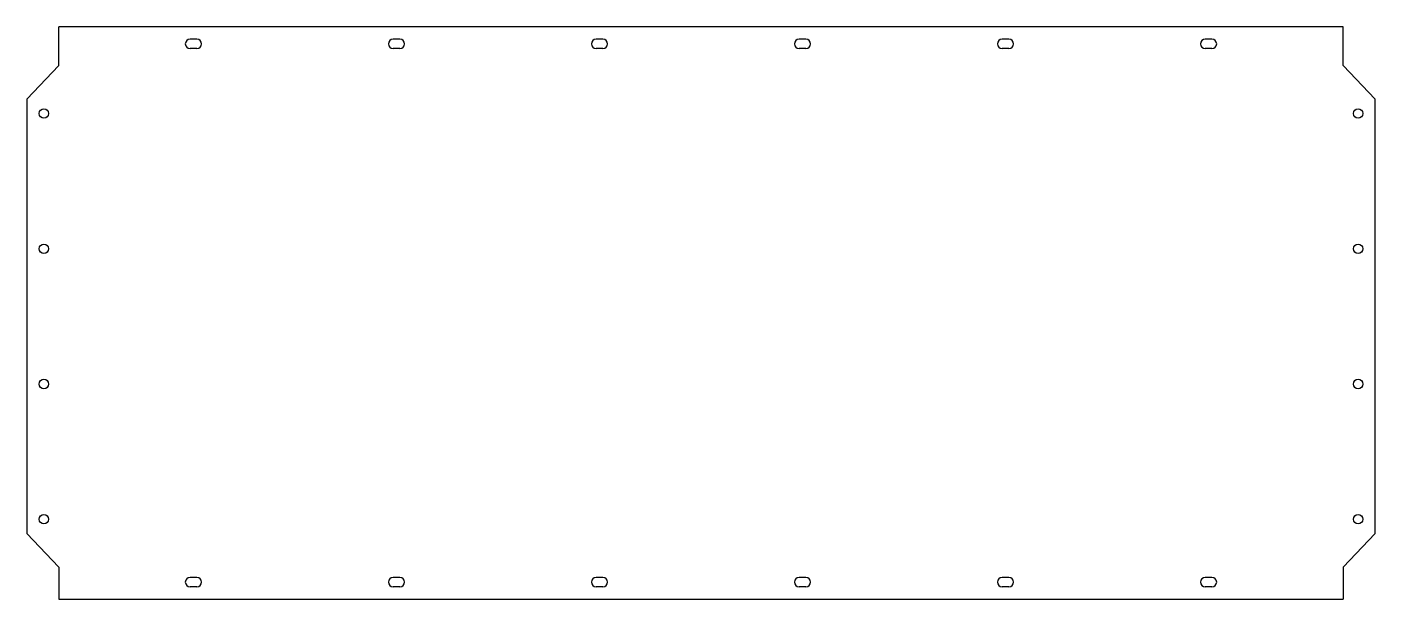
# Model space of a CAD drawing. Header units: millimetres. Extents: x -865 to 1127, y 664 to 1510.
import ezdxf

# ---------------------------------------------------------------- set-up
doc = ezdxf.new("R2010")
doc.units = ezdxf.units.MM

msp = doc.modelspace()

# ---------------------------------------------------------------- linework, layer by layer
for p, q in [((1079.6, 1510.2), (-818.4, 1510.2)), ((-818.4, 1453.2), (-818.4, 1510.2)), ((1079.6, 1453.2), (1079.6, 1510.2)), ((-614.4, 1492.2), (-624.4, 1492.2)), ((-614.4, 1478.2), (-624.4, 1478.2)), ((-314.4, 1492.2), (-324.4, 1492.2)), ((-314.4, 1478.2), (-324.4, 1478.2)), ((-14.4, 1492.2), (-24.4, 1492.2)), ((-14.4, 1478.2), (-24.4, 1478.2)), ((285.6, 1492.2), (275.6, 1492.2)), ((285.6, 1478.2), (275.6, 1478.2)), ((585.6, 1492.2), (575.6, 1492.2)), ((585.6, 1478.2), (575.6, 1478.2)), ((885.6, 1492.2), (875.6, 1492.2)), ((885.6, 1478.2), (875.6, 1478.2)), ((-818.4, 1453.2), (-865.4, 1403.2)), ((1079.6, 1453.2), (1126.6, 1403.2)), ((-865.4, 1403.2), (-865.4, 761.2)), ((1126.6, 761.2), (1126.6, 1403.2)), ((-818.4, 711.2), (-865.4, 761.2)), ((1079.6, 711.2), (1126.6, 761.2)), ((-818.4, 711.2), (-818.4, 664.2)), ((1079.6, 711.2), (1079.6, 664.2)), ((-614.4, 696.2), (-624.4, 696.2)), ((-614.4, 682.2), (-624.4, 682.2)), ((-314.4, 696.2), (-324.4, 696.2)), ((-314.4, 682.2), (-324.4, 682.2)), ((-14.4, 696.2), (-24.4, 696.2)), ((-14.4, 682.2), (-24.4, 682.2)), ((285.6, 696.2), (275.6, 696.2)), ((285.6, 682.2), (275.6, 682.2)), ((585.6, 696.2), (575.6, 696.2)), ((585.6, 682.2), (575.6, 682.2)), ((885.6, 696.2), (875.6, 696.2)), ((885.6, 682.2), (875.6, 682.2)), ((-818.4, 664.2), (1079.6, 664.2))]:
    msp.add_line(p, q)
for centre in [(-840.4, 1382.2), (1101.6, 1382.2), (-840.4, 1182.2), (1101.6, 1182.2), (-840.4, 982.2), (1101.6, 982.2), (-840.4, 782.2), (1101.6, 782.2)]:
    msp.add_circle(centre, 7)
for centre, start, end in [((-624.4, 1485.2), 90, 270), ((-614.4, 1485.2), 270, 90), ((-324.4, 1485.2), 90, 270), ((-314.4, 1485.2), 270, 90), ((-24.4, 1485.2), 90, 270), ((-14.4, 1485.2), 270, 90), ((275.6, 1485.2), 90, 270), ((285.6, 1485.2), 270, 90), ((575.6, 1485.2), 90, 270), ((585.6, 1485.2), 270, 90), ((875.6, 1485.2), 90, 270), ((885.6, 1485.2), 270, 90), ((-624.4, 689.2), 90, 270), ((-614.4, 689.2), 270, 90), ((-324.4, 689.2), 90, 270), ((-314.4, 689.2), 270, 90), ((-24.4, 689.2), 90, 270), ((-14.4, 689.2), 270, 90), ((275.6, 689.2), 90, 270), ((285.6, 689.2), 270, 90), ((575.6, 689.2), 90, 270), ((585.6, 689.2), 270, 90), ((875.6, 689.2), 90, 270), ((885.6, 689.2), 270, 90)]:
    msp.add_arc(centre, 7, start, end)

doc.saveas('drawing.dxf')
